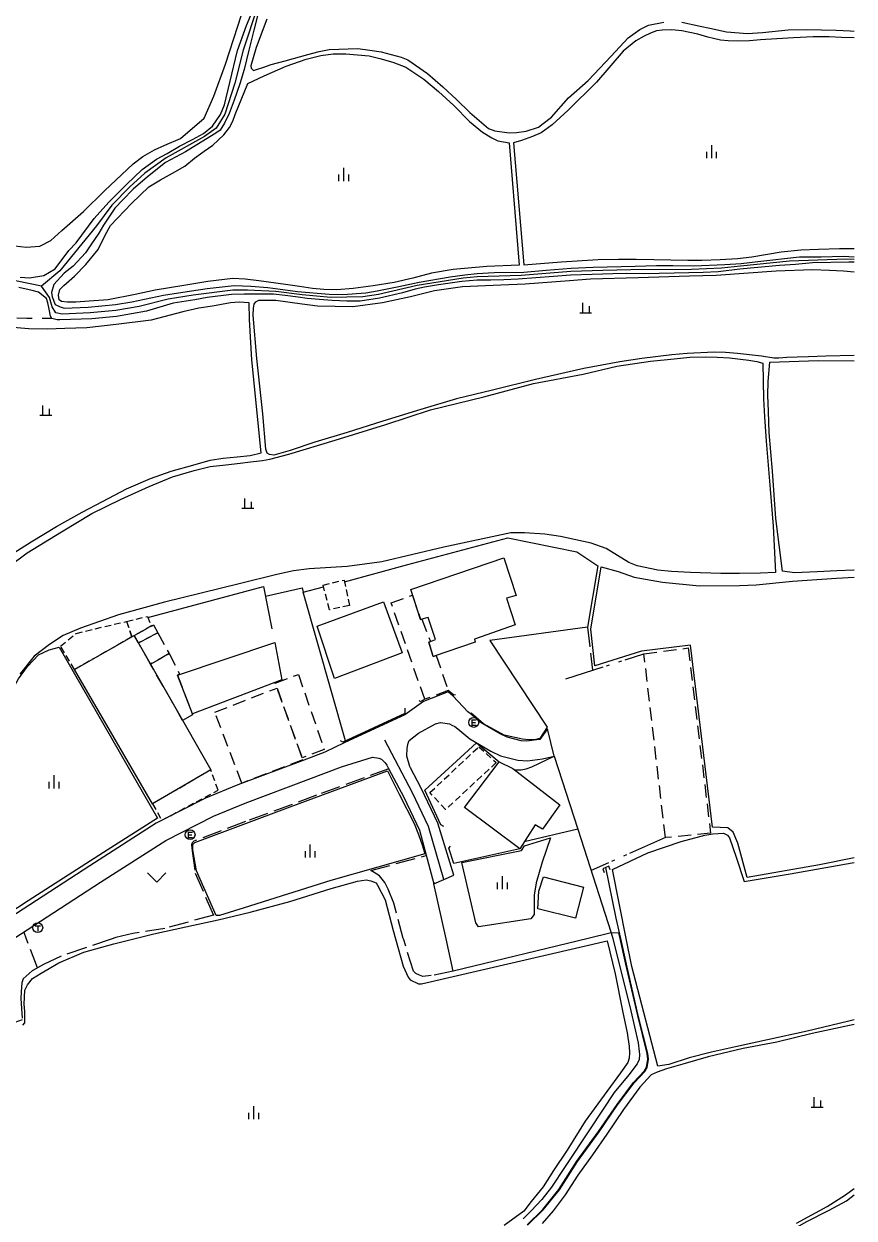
# Model space of a CAD drawing. Header units: millimetres. Extents: x 209513 to 211421, y 268482 to 269727.
# Drawn here: x 211293.2 to 211420, y 269380.7 to 269563.2 of the extents above; entities that cross this region are included whole.
import ezdxf

# ---------------------------------------------------------------- set-up
doc = ezdxf.new("R2010")
doc.units = ezdxf.units.MM
doc.header["$MEASUREMENT"] = 0
for name, pattern in [('AAA004', [3, 2, -1]), ('AAA005', [4, 3, -1]), ('AAA007', [1.5, 1, -0.5]), ('AAC006', [9.5, 6, -0.5, 0.5, -1.5, 0.5, -0.5]), ('BA004', [3, 1.5, -1.5])]:
    doc.linetypes.add(name, pattern=pattern)
for name, color, linetype in [('현황', 8, 'CONTINUOUS'), ('현황-height', 8, 'CONTINUOUS'), ('현황1', 8, 'CONTINUOUS')]:
    doc.layers.add(name, color=color, linetype=linetype)

# ---------------------------------------------------------------- blocks, each defined once
blk = doc.blocks.new('DAA001')
at = {"layer": '현황-height'}
for points in [[(-0.493063, 1.00641), (-0.493063, -0.49359)], [(0.506937, 0.50641), (0.506937, -0.49359)], [(-0.8930629999999999, -0.49359), (0.9069370000000001, -0.49359)]]:
    blk.add_lwpolyline(points, dxfattribs=at)
blk = doc.blocks.new('DAA002')
at = {"layer": '현황-height'}
for points in [[(-0.75, 0), (-0.75, -1)], [(0, 1), (0, -1)], [(0.75, 0), (0.75, -1)]]:
    blk.add_lwpolyline(points, dxfattribs=at)
blk = doc.blocks.new('AZ0202')
at = {"layer": '현황-height'}
for points in [[(-0.2950207600387502, 0.3782051360497327), (0.3696551049048793, 0.3782051360497327)], [(-0.2950207600387502, 0.3782051360497327), (-0.2950207600387502, -0.4423076852153125)], [(-0.2950207600387502, -0.03205127458278945), (0.2414015240673919, -0.03205127458278945)], [(-0.2950207600387502, -0.4423076852153125), (0.3696551049048793, -0.4423076852153125)]]:
    blk.add_lwpolyline(points, dxfattribs=at)
blk.add_circle((0, 0), 0.75, dxfattribs=at)
blk = doc.blocks.new('AZ0203')
at = {"layer": '현황-height'}
for points in [[(-0.4021091754559984, 0.2756410255335684), (0.3930630086258651, 0.2756410255335684)], [(-0.004523083415066687, 0.2756410255335684), (-0.004523083415066687, -0.5064102595266053)]]:
    blk.add_lwpolyline(points, dxfattribs=at)
blk.add_circle((0, 0), 0.75, dxfattribs=at)
blk = doc.blocks.new('DZ0011')
at = {"layer": '현황-height'}
blk.add_lwpolyline([(1.414214, 0.414214), (0, -1), (-1.414214, 0.414214)], dxfattribs=at)

msp = doc.modelspace()

# ---------------------------------------------------------------- linework, layer by layer
at = {"layer": '현황'}
for points in [[(211332.876805944, 269580.649075941), (211331.290021865, 269574.459427784), (211328.930428982, 269565.957918203), (211326.711853274, 269559.144413685), (211325.424798682, 269554.126906622), (211323.902246166, 269549.406903093), (211322.589219956, 269547.250907789), (211320.806200778, 269545.969420854), (211314.946646925, 269542.685967383), (211311.680611913, 269540.363491126), (211309.377582821, 269538.291005968), (211306.652544693, 269535.474021891), (211304.294004415, 269532.317032526), (211298.675914569, 269525.424060063), (211295.865655736, 269523.088163394)], [(211357.352796952, 269432.468114838), (211355.024783253, 269440.540165549), (211352.552324465, 269445.709708749), (211348.308432218, 269453.752094151)]]:
    msp.add_lwpolyline(points, dxfattribs=at)
at = {"layer": '현황', "linetype": 'Continuous'}
for points in [[(211292.642882736, 269524.455616818), (211294.060887125, 269524.376602162), (211296.258898968, 269524.753581596), (211297.977915529, 269525.772568609), (211300.075951042, 269528.537559223), (211301.201967194, 269529.734552924), (211303.931014397, 269533.44054098), (211306.192047795, 269535.948528585), (211308.861084556, 269538.649512746), (211311.272116013, 269540.919497627), (211313.448139497, 269542.481481878), (211315.064154365, 269543.386469087), (211316.974172203, 269544.484454058), (211318.945189536, 269545.511438076), (211320.658204966, 269546.441424312), (211322.006220762, 269547.540414967), (211323.252243296, 269549.351409557), (211323.836259842, 269550.80040946), (211324.670297045, 269554.231414845), (211325.85235007, 269559.127422534), (211327.211392627, 269562.915423794), (211328.761435724, 269566.694422943)], [(211291.817928345, 269529.269646038), (211293.562932448, 269529.04662739), (211295.657941883, 269529.225606933), (211297.306956445, 269530.074593872), (211299.013978152, 269531.612583147), (211302.287019453, 269534.535562355), (211305.518062513, 269537.655542672), (211309.890119926, 269541.804515473), (211311.371136592, 269542.935505046), (211313.168152973, 269543.926490768), (211314.72316599, 269544.669477913), (211317.113184664, 269545.679457574), (211320.730228666, 269548.787433207), (211322.204267335, 269552.132431735), (211323.997322595, 269557.030433222), (211325.896387001, 269562.814437066), (211326.842420484, 269565.839439498)], [(211329.099422236, 269565.221413466), (211328.343389711, 269562.223409217), (211327.571356478, 269559.16140484), (211326.852324597, 269556.218400357), (211326.179300317, 269554.022398401), (211325.330272243, 269551.510396951), (211324.552249042, 269549.462396627), (211323.821231742, 269547.990398145), (211323.17221915, 269546.961400614), (211322.510211921, 269546.474405423), (211320.954196593, 269545.497417396), (211317.876166816, 269543.622441246), (211314.829139488, 269541.985465675), (211312.089107807, 269539.807484625), (211309.894081089, 269537.932499191), (211308.31705871, 269536.270508291), (211307.113041591, 269534.9995152), (211305.34200953, 269532.447522433), (211304.656994439, 269531.193524079), (211303.440972285, 269529.430528935), (211302.615957058, 269528.21553213), (211300.704929389, 269526.159542702), (211299.373913609, 269525.07555152), (211297.780890306, 269523.341560166), (211297.423876932, 269522.144558627), (211297.512870635, 269521.487554909), (211297.978860554, 269520.317545196), (211298.718859516, 269519.944536152), (211299.361859722, 269519.730528769), (211303.000874714, 269519.890492852), (211307.165894014, 269520.287452631), (211309.676907314, 269520.69342907), (211314.531935336, 269521.710384434), (211318.800957793, 269522.389344232), (211321.192970275, 269522.760321647), (211325.292989543, 269523.185282043), (211327.85699816, 269523.107255871), (211330.442005544, 269522.897228956), (211331.98300914, 269522.691212593), (211334.983016272, 269522.302180798), (211339.833029742, 269521.867130202), (211341.909036915, 269521.822109113), (211345.407052294, 269522.079074879), (211347.186061729, 269522.3730581), (211350.49108075, 269523.071027493), (211353.592098507, 269523.718998712), (211358.301123773, 269524.532954303), (211360.532134897, 269524.833932921), (211362.431143703, 269525.022914458), (211365.056154905, 269525.18588856), (211369.572171942, 269525.238843145), (211372.961187485, 269525.5608101), (211376.813204346, 269525.844772221), (211380.173218012, 269525.986738783), (211386.589243219, 269526.167674586), (211389.821255747, 269526.24164218), (211392.338264952, 269526.242616741), (211395.540276261, 269526.202584233), (211400.257295439, 269526.403537251), (211402.741306285, 269526.58651277), (211405.308318282, 269526.857487743), (211411.672348579, 269527.589425854), (211414.969360711, 269527.600392526), (211418.405373923, 269527.67035799), (211420.0186143329, 269527.5777578802)], [(211330.303413353, 269563.905395614), (211328.701364359, 269559.552394696), (211327.872333918, 269556.79139212), (211327.921330422, 269556.423390122), (211328.284328253, 269556.076384961), (211328.725330948, 269556.190380857), (211329.714337726, 269556.519371949), (211330.960346716, 269556.9793608999), (211333.089359952, 269557.55334115), (211336.594381889, 269558.514308658), (211338.327392508, 269558.967292484), (211339.824400807, 269559.27127816), (211344.22041753, 269559.393233029), (211346.041421834, 269559.179213298), (211347.763425321, 269558.917194415), (211350.815427836, 269558.081159529), (211351.841427518, 269557.682147356), (211354.828417508, 269555.597108413), (211357.172405467, 269553.533076294), (211359.259394184, 269551.635047534), (211361.308381615, 269549.617018773), (211364.174367908, 269547.182980116), (211365.119368024, 269546.85096916), (211367.332372556, 269546.506945138), (211368.45537734, 269546.584933893), (211369.932384673, 269546.793919496), (211371.802397231, 269547.392902496), (211372.511405141, 269547.941897236), (211373.808419567, 269548.941887578), (211376.383457224, 269551.851871723), (211379.414494334, 269554.545850249), (211382.901542856, 269558.250827568), (211385.514579237, 269561.035810465), (211387.262597916, 269562.320796895), (211388.601609033, 269562.978785315), (211390.947621987, 269563.462762619)], [(211393.716631336, 269563.42373366), (211396.494635232, 269562.819702637), (211397.958637399, 269562.512686336), (211400.520640855, 269561.939657707), (211403.714650052, 269561.728623777), (211406.045659597, 269561.867600024), (211409.919676922, 269562.249561048), (211412.804687877, 269562.333531333), (211417.292702348, 269562.196484206), (211419.424708993, 269562.107461745), (211420.0186143329, 269562.070316633)], [(211420.0186143329, 269561.0393360694), (211418.089694747, 269561.115472328), (211416.209688717, 269561.177492066), (211413.743680332, 269561.20851779), (211410.751668436, 269561.0675484), (211408.194657545, 269560.8725743), (211405.741647571, 269560.734599308), (211404.060640405, 269560.606616325), (211402.276633377, 269560.529634587), (211400.762628343, 269560.560650416), (211399.593625384, 269560.680662973), (211398.552624036, 269560.919674615), (211397.660623038, 269561.140684653), (211396.129621947, 269561.583702109), (211393.686618518, 269562.11572937), (211392.181614534, 269562.250745496), (211390.722609053, 269562.214760538), (211389.827604687, 269562.089769403), (211388.89459796, 269561.735777844), (211387.950590351, 269561.295786085), (211386.700579023, 269560.584796532), (211384.746556649, 269558.996811122), (211380.671495938, 269554.253836198), (211376.324438925, 269550.002865565), (211373.887408038, 269547.735882327), (211372.190390257, 269546.539895359), (211370.904380276, 269545.990906535), (211369.228368095, 269545.360921403), (211367.973360294, 269545.023933027), (211369.581182981, 269526.36084722), (211375.247207971, 269526.799791549), (211380.903232294, 269527.175735713), (211384.048244129, 269527.21270403), (211386.728254261, 269527.248677046), (211389.444263422, 269527.171649296), (211394.631281604, 269527.094596555), (211396.77228947, 269527.099574916), (211399.537300315, 269527.177547216), (211402.19431161, 269527.342520909), (211404.383321902, 269527.58049958), (211408.877345687, 269528.345456704), (211411.855359387, 269528.640427546), (211414.589370317, 269528.740400194), (211417.764382907, 269528.846368387), (211418.627386303, 269528.872359733), (211420.0186143329, 269528.8688353946)], [(211420.0186143329, 269527.1589339878), (211418.796371036, 269527.222352547), (211410.144336611, 269526.927439073), (211402.645801696, 269526.148512224), (211399.764288371, 269525.860040348), (211395.165769656, 269525.663586128), (211385.923735208, 269525.595179262), (211381.656218476, 269525.479221958), (211376.762199055, 269525.322770827), (211369.138165156, 269524.708845557), (211362.434138658, 269524.50891249), (211360.313629129, 269524.328933213), (211353.287092095, 269523.182499728), (211347.357056892, 269521.820554227), (211344.997044597, 269521.453576566), (211340.063525819, 269521.38612598), (211335.716513667, 269521.769671282), (211331.659503836, 269522.277714191), (211327.34849017, 269522.492758508), (211325.099481959, 269522.496281189), (211319.044451907, 269521.711338984), (211315.255932063, 269521.117874681), (211310.79240427, 269519.981414862), (211307.246385275, 269519.38794803), (211303.297866908, 269519.005986106), (211299.021349434, 269518.833528354), (211298.097348191, 269519.047538555), (211297.519355159, 269519.950048242), (211297.087867707, 269521.351558605), (211295.865655736, 269523.088163394), (211288.147868541, 269524.678663171)], [(211420.0186143329, 269526.7842100022), (211419.187368152, 269526.774347108), (211413.67834691, 269526.657402424), (211411.087335315, 269526.436427877), (211408.616324638, 269526.265452276), (211402.550297103, 269525.710511679), (211399.271281297, 269525.316543441), (211396.972271787, 269525.202566264), (211394.791263052, 269525.124588019), (211387.981236872, 269524.993656329), (211385.258227193, 269525.022683932), (211383.139218946, 269524.971705146), (211380.018206914, 269524.908736436), (211376.711193762, 269524.800769435), (211374.122181968, 269524.563794703), (211368.704158363, 269524.178847967), (211366.500149237, 269524.070869806), (211364.501141535, 269524.031889833), (211362.437133615, 269523.994910522), (211360.095123358, 269523.823933504), (211356.539105062, 269523.288967341), (211354.372093716, 269522.943987871), (211352.982085678, 269522.646000739), (211351.038072813, 269522.065018089), (211347.52805205, 269521.268050354), (211344.587036896, 269520.828078243), (211342.532029297, 269520.823098909), (211340.294021893, 269520.905121761), (211338.314016019, 269521.046142249), (211336.450011072, 269521.237161775), (211335.086008014, 269521.43317629), (211333.124003168, 269521.670196999), (211331.335998537, 269521.864215788), (211326.839982181, 269521.878261138), (211324.905974374, 269521.807280332), (211321.175956131, 269521.351316036), (211319.287946021, 269521.033333739), (211315.979928786, 269520.525364935), (211311.907901233, 269519.269400665), (211307.326876536, 269518.488443428), (211303.594859107, 269518.121479367), (211298.680839142, 269517.936527932), (211298.279837797, 269517.949532015), (211297.475836859, 269518.150540952), (211297.274839911, 269518.526544586), (211297.059849765, 269519.582551285), (211296.858858797, 269520.551557472), (211296.662864772, 269521.2155622999), (211295.441870097, 269522.187578785), (211294.462869039, 269522.438589734), (211292.432866473, 269522.921612288)], [(211420.0186143329, 269512.4866186866), (211415.679216889, 269512.406334551), (211413.04320608, 269512.29836054), (211411.305199061, 269512.23837771), (211409.73819286, 269512.197393233), (211408.517187464, 269512.10740513), (211407.740184655, 269512.114412923), (211405.854180548, 269512.412432791), (211402.224171235, 269512.839470554), (211400.353165372, 269512.949489646), (211398.644159527, 269512.999506912), (211394.507142548, 269512.828547689), (211392.188131828, 269512.609570105), (211387.615109308, 269512.036613785), (211384.207091985, 269511.555646117), (211378.724061663, 269510.533697173), (211371.374017806, 269508.842764286), (211364.767977281, 269507.218824044), (211359.278943561, 269505.870873572), (211353.850907413, 269504.258921363), (211348.003868034, 269502.485972541), (211342.599830535, 269500.743019286), (211337.633797144, 269499.255062559), (211333.852770362, 269497.989094892), (211331.389754334, 269497.309116497), (211330.706752633, 269497.396123594), (211330.345753135, 269497.583127911), (211330.131758314, 269498.184132449), (211329.673810655, 269503.61215888), (211328.778891259, 269512.038201827), (211328.204955048, 269518.653234336), (211328.282966231, 269519.746237975), (211328.379972626, 269520.352239451), (211328.631977158, 269520.714238378), (211329.092981272, 269520.957234721), (211331.676991078, 269520.989208836), (211335.71900008, 269520.401165801), (211338.048005402, 269520.075141075), (211343.467024421, 269519.984086204), (211347.995047031, 269520.587043003), (211352.267071988, 269521.525003627), (211355.916094466, 269522.445970399), (211360.196116343, 269523.073929645), (211366.060140141, 269523.308871395), (211369.754155206, 269523.464834721), (211376.544185165, 269523.984768137), (211379.77119917, 269524.208736388), (211387.007227697, 269524.417664106), (211394.861258886, 269524.669585714), (211398.9352751, 269524.804545054), (211408.110314942, 269525.453454626), (211413.684336998, 269525.627398902), (211416.238345553, 269525.546372828), (211418.422352681, 269525.457350469), (211420.0186143329, 269525.3036344485)], [(211290.692444095, 269481.758450807), (211294.314481012, 269484.045425367), (211298.162519077, 269486.367397731), (211302.106556224, 269488.568368497), (211305.189584216, 269490.189345125), (211308.861617639, 269492.133317238), (211312.548647618, 269493.733287654), (211315.675670245, 269494.814261345), (211318.997692262, 269495.763232514), (211321.642709582, 269496.499209442), (211323.614720067, 269496.806191232), (211325.761730401, 269497.032170954), (211327.77973982, 269497.215151771), (211329.45175033, 269497.639136969), (211328.021886777, 269511.870208712), (211327.672946506, 269517.992237004), (211327.596971843, 269520.56224818), (211326.090967501, 269520.682263822), (211324.742961495, 269520.57627696), (211322.006946006, 269520.032302264), (211319.905935455, 269519.749322234), (211317.45192075, 269519.181344567), (211312.631890276, 269517.910387718), (211307.292863777, 269517.230438468), (211302.818842191, 269516.724481223), (211299.436828692, 269516.622514716), (211296.811818242, 269516.546540723), (211293.934808194, 269516.602569828), (211290.935799396, 269516.826600888)], [(211288.248400324, 269478.354459767), (211293.693461615, 269482.358424136), (211298.95251416, 269485.581386632), (211303.580559634, 269488.351353119), (211308.058598968, 269490.576318582), (211312.310634349, 269492.499284845), (211315.88366253, 269493.965255774), (211319.192684568, 269494.920227117), (211321.65669998, 269495.533205342), (211324.051711712, 269495.80418283), (211326.219722439, 269496.061162488), (211327.81673052, 269496.268147569), (211329.671739634, 269496.482130128), (211330.780745939, 269496.696120044), (211333.664764175, 269497.438094544), (211340.73681173, 269499.551033032), (211348.471864503, 269501.951965827), (211355.314912229, 269504.192906568), (211363.439962275, 269506.195833415), (211371.066010758, 269508.240765128), (211378.616052621, 269509.649695031), (211383.791083886, 269510.883647853), (211388.900110117, 269511.630599499), (211392.526127403, 269512.025564665), (211394.932138331, 269512.232541347), (211397.244147811, 269512.326518564), (211399.114153944, 269512.244499587), (211400.965159893, 269512.150480759), (211403.945167625, 269511.808449799), (211405.149170185, 269511.611437094), (211406.082170984, 269511.336426833), (211406.193118827, 269505.901407139), (211406.325092589, 269503.137396378), (211406.559057346, 269499.402381297), (211407.173988901, 269492.084350247), (211407.67393634, 269486.451326135), (211408.004868832, 269479.336298669), (211405.703859373, 269479.26932083), (211402.504846707, 269479.22635181), (211399.641835653, 269479.217379633), (211395.043819339, 269479.350424838), (211392.145809571, 269479.487453521), (211390.01280343, 269479.695475017), (211386.853797846, 269480.363508157), (211385.622798119, 269480.874521976), (211382.135805532, 269482.99956363), (211379.849805115, 269483.849589029), (211375.16279694, 269484.83963844), (211372.764791508, 269485.217663278), (211369.669781784, 269485.427694322), (211367.584773889, 269485.431714728), (211357.367713455, 269483.245806319), (211347.855654768, 269480.980890374), (211342.560627429, 269480.264939156), (211336.763601885, 269479.925994266), (211334.368589546, 269479.607016308), (211331.828574467, 269479.069038868), (211326.083537912, 269477.610088834), (211314.656466179, 269474.8241883), (211307.633419636, 269472.879248196), (211301.834377154, 269470.878295806), (211299.195355229, 269469.713316322), (211297.126333427, 269468.344330414), (211294.749306195, 269466.557345623), (211292.56627002, 269463.813354748)], [(211420.0186143329, 269479.6943929368), (211419.954918031, 269479.69318357), (211417.361907113, 269479.590208466), (211414.37089459, 269479.479237202), (211410.913879884, 269479.327270331), (211409.092875058, 269479.549288805), (211408.084949163, 269487.616326078), (211407.531016961, 269494.847356155), (211407.050072232, 269500.751381042), (211406.926102572, 269503.937393145), (211406.859126671, 269506.455402408), (211406.89714709, 269508.552409187), (211407.119176376, 269511.496417019), (211414.552206334, 269511.744343598), (211420.0186143329, 269511.6924710409)], [(211420.0186143329, 269435.7631805719), (211414.742464434, 269434.709083554), (211403.687401465, 269432.76918048), (211402.276446427, 269437.994211716), (211401.547459849, 269439.679224393), (211400.734463186, 269440.357234393), (211399.556459016, 269440.410245671), (211398.377454542, 269440.43225685), (211395.040711354, 269468.235385858), (211387.564673879, 269467.359454811), (211380.396623866, 269465.082515612), (211379.780676601, 269470.724542028), (211381.377775501, 269480.220560969), (211383.952778671, 269479.53553343), (211386.443779749, 269478.667506079), (211390.771788586, 269477.871461166), (211396.424804837, 269477.312404268), (211402.517828925, 269477.385345331), (211405.035839261, 269477.455321109), (211410.613866445, 269478.054268942), (211417.316896588, 269478.515205323), (211420.0186143329, 269478.630047106)], [(211291.662175589, 269423.436077108), (211304.889833504, 269432.038913772), (211314.892738615, 269438.432214798), (211322.184082753, 269442.14666146), (211326.979946342, 269444.107858182), (211336.743148447, 269447.775191534), (211341.702474606, 269449.649303915), (211346.437354008, 269451.13878778), (211347.433356631, 269451.007777805), (211347.848356634, 269450.842773219), (211348.409353373, 269450.28976574), (211348.63224484, 269449.945038284), (211348.890048824, 269449.435821859), (211351.211888508, 269445.035820828), (211353.62335529, 269439.993802649), (211355.843200312, 269431.799624401), (211358.862393584, 269433.136604259), (211356.42621121, 269441.086528436), (211353.892760419, 269446.383596659), (211352.246847714, 269449.502682259), (211352.211251487, 269449.595173954), (211352.17136239, 269449.702727748), (211351.715376507, 269451.313738292), (211351.746388591, 269452.524742671), (211351.904396728, 269453.285744101), (211352.070401139, 269453.66674399), (211353.495418086, 269454.816734839), (211356.093442442, 269456.253715564), (211356.85744707, 269456.419708903), (211358.18945071, 269456.25969558), (211358.582450026, 269456.033690969), (211359.008479688, 269455.83042013), (211359.486500039, 269455.472591211), (211361.309869042, 269453.933784998), (211364.545251337, 269452.061514146), (211366.004721047, 269451.345833585), (211368.675045008, 269450.678785719), (211370.146584879, 269450.584909388), (211372.398856593, 269450.875380066), (211374.201464608, 269451.275524409), (211373.190501913, 269455.489549551), (211372.028340388, 269453.860421616), (211371.914077718, 269453.837715621), (211370.049328041, 269453.597223491), (211369.137860033, 269453.655370387), (211367.040176942, 269454.179372326), (211365.95864891, 269454.709720616), (211363.042042069, 269456.397521778), (211361.354426477, 269457.821760273), (211360.997177712, 269458.0891837), (211358.776494273, 269460.4487059), (211358.010498161, 269461.146715897), (211354.254468829, 269459.657746181), (211351.385437233, 269457.592765672), (211342.114358539, 269453.31183742), (211339.169105951, 269451.899027871), (211335.685440169, 269450.582562753), (211325.884491861, 269446.901051893), (211320.933277066, 269444.876324467), (211313.400486793, 269441.038879693), (211303.264182351, 269434.560315686), (211290.042068569, 269425.961085144)], [(211420.0186143329, 269411.0004552212), (211419.03225119, 269410.768963943), (211412.843211719, 269409.300015801), (211406.793174039, 269407.964066697), (211401.884143587, 269406.897107958), (211398.235120567, 269406.067138444), (211394.835098069, 269405.188166437), (211391.710075689, 269404.207191511), (211390.043066229, 269403.939205772), (211386.084198309, 269419.159296417), (211385.224008547, 269423.438541731), (211383.101331023, 269433.998377512), (211388.502377393, 269436.541335988), (211393.605414305, 269438.244294086), (211397.192969172, 269439.230473808), (211398.449511257, 269439.445330736), (211400.086452855, 269439.55723772), (211400.678105852, 269439.210847951), (211400.98744951, 269438.842226766), (211402.00642463, 269435.855206866), (211403.248393491, 269432.127182377), (211410.231432827, 269433.303121065), (211419.70048699, 269434.993038032), (211420.0186143329, 269435.0607194792)], [(211370.144746121, 269379.645297168), (211372.537779082, 269381.982284428), (211375.011819446, 269385.045273541), (211377.746873342, 269389.386264846), (211381.078931105, 269393.879251114), (211383.88898323, 269398.026240633), (211386.416026456, 269401.389229737), (211388.067050375, 269403.146220975), (211388.399057277, 269403.714219971), (211388.602070889, 269405.026222793), (211388.511078928, 269405.890226701), (211387.053129536, 269411.698260788), (211385.232198605, 269419.544305677), (211384.365063065, 269423.437426699), (211383.671260653, 269426.552345357), (211382.080773622, 269434.272972063)], [(211382.775905928, 269433.916888267), (211382.540787373, 269434.468904461), (211381.620759871, 269434.077039665), (211381.855879417, 269433.525023465)], [(211293.041730408, 269410.19011793), (211293.356735574, 269410.574116701), (211293.321752553, 269412.270124364), (211293.256763953, 269413.425129964), (211293.363785952, 269415.561138225), (211293.737795533, 269416.35913823), (211294.516808314, 269417.312135159), (211295.820821994, 269418.143126701), (211298.533849069, 269419.737108468), (211302.362880912, 269421.359079945), (211306.932912132, 269422.62604295), (211309.773148783, 269423.340589604), (211313.065952389, 269424.168992498), (211317.921982422, 269425.211951705), (211322.853013294, 269426.311910367), (211327.761044307, 269427.439869269), (211333.815084909, 269429.072819419), (211340.123129989, 269431.061768446), (211344.134157169, 269432.181735364), (211345.502164619, 269432.380723348), (211346.185166307, 269432.274716546), (211347.00316611, 269431.923707528), (211347.235163865, 269431.602704107), (211348.369146286, 269429.365684816), (211349.61110459, 269424.642654923), (211349.963224657, 269423.392764812), (211351.147056926, 269419.190619589), (211351.91404386, 269417.552606178), (211352.225040777, 269417.112601611), (211353.490040253, 269416.538587727), (211353.955041994, 269416.523583379), (211382.27122116, 269423.084345856), (211383.504177142, 269418.062316321), (211384.616126381, 269412.39528568), (211385.346096727, 269409.048266961), (211385.665077324, 269406.92425642), (211385.702068321, 269405.985252714), (211385.643060052, 269405.162250304), (211385.471052796, 269404.490249463), (211384.355032661, 269402.896253919), (211382.251996494, 269400.078262906), (211378.951938212, 269395.509276282), (211376.165883542, 269391.102285371), (211374.119844505, 269387.985292359), (211372.4978132, 269385.481297708), (211370.70678413, 269383.280305623), (211369.558764652, 269381.785310353), (211366.542730279, 269379.574329062)], [(211382.931235519, 269424.282344054), (211383.141768109, 269423.435838045), (211385.889131519, 269412.389273958), (211387.044088526, 269407.493245839), (211387.204076583, 269406.200239754), (211387.224071823, 269405.703237796), (211387.172064424, 269404.966235636), (211386.903056755, 269404.292235683), (211385.598034952, 269402.606241546), (211383.350999382, 269399.909252303), (211379.719930363, 269394.380265224), (211375.895858138, 269388.621278715), (211373.772818298, 269385.457286175), (211372.294793636, 269383.571292473), (211370.693769718, 269381.816300313), (211369.468752816, 269380.617306814)], [(211370.077569567, 269379.719469043), (211372.463691434, 269382.049707341), (211374.930339676, 269385.103544486), (211377.664289548, 269389.442783797), (211380.997340336, 269393.937109061), (211383.807569461, 269398.08435958), (211386.339385769, 269401.453700666), (211387.986426632, 269403.206453924), (211388.303137215, 269403.748283967), (211388.501259494, 269405.02867272), (211388.412368351, 269405.872729541), (211386.955920909, 269411.674781595), (211385.134686995, 269419.522131499), (211384.262641648, 269423.437293649), (211384.078648957, 269424.262695327), (211382.931235519, 269424.282344054)], [(211420.0186143329, 269410.2810601877), (211413.606211478, 269408.951007634), (211408.23617665, 269407.622052321), (211403.046145902, 269406.644096456), (211397.730111642, 269405.361140599), (211393.859084789, 269404.234171993), (211391.376067556, 269403.5121921), (211389.925056981, 269403.039203651), (211388.99404876, 269402.588210535), (211387.300023815, 269400.744219384), (211384.779980167, 269397.33423006), (211382.242932708, 269393.548239391), (211380.038892848, 269390.405247904), (211377.791852914, 269387.278256747), (211375.867815659, 269384.292263103), (211374.027783783, 269381.824270515), (211372.349757765, 269379.887278373)], [(211420.0186143329, 269365.1159891083), (211418.857803309, 269364.307811343), (211417.414785005, 269363.045819845), (211416.398773183, 269362.268826183), (211413.459798983, 269366.244865382), (211410.109835279, 269371.478912669), (211407.856859491, 269374.970944536), (211407.159870974, 269376.462955825), (211407.165874119, 269376.785956874), (211407.309877261, 269377.047956486), (211412.678929649, 269380.132919056), (211416.214961661, 269381.912893418), (211418.84598662, 269383.35887468), (211420.0186143329, 269384.2960953772)], [(211411.224921978, 269379.970931496), (211415.898965892, 269382.489898175), (211418.697994632, 269384.255878984), (211420.0186143329, 269385.24357265)]]:
    msp.add_lwpolyline(points, dxfattribs=at)
for points in [[(211368.855179737, 269526.300854337), (211363.919159636, 269526.089903442), (211358.771136503, 269525.650953809), (211355.454118707, 269525.075985124), (211352.635101243, 269524.351010803), (211349.750083843, 269523.659037243), (211346.539066996, 269523.14506763), (211343.519051946, 269522.743096507), (211341.005040966, 269522.565121149), (211339.00503395, 269522.597141434), (211337.29302939, 269522.770159378), (211335.279024771, 269523.048180791), (211333.155020092, 269523.360203458), (211329.090010869, 269523.929246757), (211327.000005767, 269524.185268886), (211325.137999627, 269524.253287955), (211321.277980925, 269523.795325037), (211319.464971645, 269523.531342241), (211317.624961688, 269523.209359472), (211313.248938535, 269522.499400645), (211310.201920831, 269521.848428628), (211306.087897597, 269521.038466651), (211303.173884645, 269520.814495037), (211301.154875922, 269520.684514803), (211299.802870822, 269520.671528357), (211298.948868513, 269520.753537303), (211298.598869766, 269521.005541905), (211298.465876543, 269521.726546335), (211298.67688587, 269522.575547849), (211299.290894397, 269523.198544325), (211300.934914888, 269524.635533876), (211302.660938923, 269526.396523938), (211304.557969287, 269528.727514636), (211305.633994811, 269530.877512829), (211306.416012685, 269532.373511209), (211309.657058147, 269535.731492375), (211312.260092961, 269538.265476441), (211314.076110466, 269539.358462453), (211315.895126952, 269540.350447984), (211317.799144707, 269541.440433023), (211319.274162292, 269542.668422987), (211320.736178115, 269543.72641236), (211322.058192213, 269544.663402647), (211323.762214069, 269546.241391611), (211324.621228182, 269547.347387296), (211325.138239505, 269548.29738585), (211325.47125089, 269549.319386582), (211327.408305364, 269554.09138598), (211329.892325656, 269555.244364964), (211333.260351996, 269556.69233593), (211336.329373753, 269557.78930852), (211338.578387022, 269558.325287337), (211340.422396282, 269558.602269314), (211342.368403332, 269558.620249205), (211345.963412667, 269558.281210602), (211347.559414428, 269557.889192532), (211349.536416039, 269557.345169935), (211351.540415351, 269556.558146138), (211354.287407105, 269554.737110711), (211356.542396233, 269552.823080092), (211358.862383564, 269550.700048072), (211361.280368074, 269548.251013897), (211363.244359184, 269546.633987607), (211364.655355544, 269545.749969794), (211365.601354833, 269545.332958521), (211367.318357635, 269544.991939627)], [(211286.527847577, 269424.397239979), (211286.090884266, 269428.195260701), (211285.773915099, 269431.366277574), (211285.691951634, 269435.007294327), (211285.858991502, 269438.879309755), (211286.209049203, 269444.441330859), (211286.458069398, 269446.339336824), (211286.641091156, 269448.417344201), (211287.11511466, 269450.555349065), (211288.040147349, 269453.426352829), (211289.192177545, 269455.965352932), (211290.042207156, 269458.565356142), (211290.947231408, 269460.6153564), (211291.85425115, 269462.219354671), (211292.39126209, 269463.095353316), (211293.770286804, 269465.012348367), (211295.416310897, 269466.767340105), (211297.068324897, 269467.52032743), (211298.584334981, 269467.938314614), (211313.629131658, 269441.833060847), (211305.372045867, 269436.559116392), (211293.855925465, 269429.183192601), (211288.743871446, 269425.873225836)], [(211354.440239928, 269436.38465511), (211340.075141936, 269432.285773733), (211326.82304756, 269428.144880867), (211323.095020509, 269426.936910672), (211322.566018806, 269426.979915772), (211319.553074631, 269433.776971812), (211319.01810461, 269436.988990062), (211319.011112587, 269437.788993426), (211319.287116872, 269438.107992145), (211333.852228929, 269443.540876983), (211348.731342241, 269449.035757812), (211350.535314237, 269445.48172695), (211352.829279112, 269441.004688016), (211353.491265338, 269439.342675388), (211354.06525054, 269437.611663342)], [(211370.628206923, 269426.430466285), (211362.652162884, 269425.219535936), (211362.228167463, 269425.858542289), (211360.076249168, 269435.038597111), (211369.185303553, 269436.871518533), (211369.679312485, 269437.581516532), (211373.623340557, 269438.842484122), (211372.370298784, 269435.088482045), (211371.438264075, 269431.927479085), (211371.136244793, 269430.084475085), (211371.155234897, 269429.067471144), (211371.170215587, 269427.091463689)]]:
    msp.add_lwpolyline(points, close=True, dxfattribs=at)
at = {"layer": '현황', "linetype": 'BA004'}
msp.add_lwpolyline([(211297.475836859, 269518.150540952), (211293.631822956, 269518.17557967), (211290.019811119, 269518.320616584), (211287.648803451, 269518.425640863), (211284.003792095, 269518.629678381), (211282.293786175, 269518.666695728), (211279.072774107, 269518.645728002), (211276.937763842, 269518.4087484), (211275.376754605, 269518.065762548), (211274.907750269, 269517.808766109), (211274.21674106, 269517.153770112), (211273.881735125, 269516.691771401), (211273.397714028, 269514.792767736), (211272.804699605, 269513.590768275), (211271.791681623, 269512.191772114), (211269.91865917, 269510.668783962), (211267.665635429, 269509.159799615), (211265.923617897, 269508.075812056), (211264.88060405, 269507.098817996), (211264.293592076, 269506.139819465), (211264.087584304, 269505.453818385), (211263.79662111, 269504.659523651)], dxfattribs=at)
at = {"layer": '현황', "color": 8, "linetype": 'Continuous'}
for points in [[(211355.078561359, 269468.711772983), (211356.057569109, 269469.113765077), (211354.947598149, 269472.492788737), (211353.806590422, 269472.155798482), (211352.285629921, 269476.7498309), (211366.502731899, 269481.575710893), (211368.385682985, 269475.858671245), (211366.933673055, 269475.415683678), (211368.232638389, 269471.374656025), (211362.026592893, 269469.184707749), (211362.132588628, 269468.709704935), (211355.714542191, 269466.518758458)], [(211350.977529605, 269467.103806326), (211340.623450451, 269463.168890532), (211337.999519333, 269471.134947342), (211348.108595146, 269474.854864095)], [(211316.638362408, 269463.694122997), (211331.527469747, 269468.662999956), (211332.582416935, 269462.943966833), (211318.939312209, 269457.780076515)], [(211372.414348738, 269440.168500388), (211371.322350807, 269440.82251309), (211368.946305197, 269437.136521763), (211360.500333531, 269443.436624947), (211365.78942302, 269450.411601131), (211367.896421533, 269449.4145774), (211375.048395492, 269443.874489191)], [(211378.67528675, 269431.280409066), (211377.479235634, 269426.54440295), (211371.693226231, 269427.962462039), (211371.859253301, 269430.656470451), (211372.576277667, 269432.849471848)]]:
    msp.add_lwpolyline(points, close=True, dxfattribs=at)
at = {"layer": '현황', "color": 8, "linetype": 'AAA005'}
for points in [[(211379.29667747, 269471.004547723), (211380.073080171, 269464.423699331)], [(211348.930952215, 269449.35830817), (211337.918262711, 269445.31984565), (211327.067179664, 269441.296931954), (211319.165118249, 269438.293994059), (211318.890114622, 269438.040995601), (211318.80911137, 269437.747995154), (211318.904102678, 269436.840990523), (211319.373070272, 269433.412972), (211322.144017428, 269427.011919832), (211314.734967238, 269424.978980363), (211309.863939595, 269424.182022291), (211307.259923028, 269423.579043935), (211306.544062697, 269423.336397555), (211302.586888215, 269421.995080576), (211298.871860354, 269420.721109555), (211296.192836866, 269419.468128969), (211294.471819941, 269418.48214063), (211293.074802275, 269417.294148394), (211292.881795363, 269416.687147548), (211292.756780637, 269415.279142598), (211292.750770563, 269414.284138342), (211292.943738308, 269411.01212239), (211270.852515578, 269403.206696031)], [(211358.794080874, 269418.473546151), (211355.421060244, 269417.769574624), (211354.114053802, 269417.654586256), (211353.625053445, 269417.819591405), (211353.079054168, 269418.117597594), (211352.727056176, 269418.465602187), (211351.16624753, 269423.394326653), (211351.148099025, 269423.451636042), (211349.706146685, 269428.862670395), (211348.855164377, 269430.997686616), (211348.313172043, 269431.992695549), (211347.500178807, 269433.005707092), (211346.712180986, 269433.544716569), (211346.21018164, 269433.813722318), (211354.665548482, 269436.146723083)], [(211295.266733761, 269418.937555246), (211293.620845325, 269423.319620425), (211293.222897414, 269424.379130705)]]:
    msp.add_lwpolyline(points, dxfattribs=at)
at = {"layer": '현황', "linetype": 'AAC006'}
for points in [[(211375.984587546, 269463.121550855), (211387.918670995, 269466.922449842)], [(211391.196410583, 269438.84831887), (211379.835378318, 269433.830627491)]]:
    msp.add_lwpolyline(points, dxfattribs=at)
at = {"layer": '현황1', "linetype": 'Continuous'}
for points in [[(211342.181722899, 269477.936505683), (211351.84066618, 269480.593850048), (211367.134764349, 269484.634716153), (211377.661783718, 269482.514605529), (211380.878775302, 269480.395566465), (211379.29667747, 269471.004547723), (211364.372599833, 269468.967684297), (211373.142503839, 269455.705550804), (211371.998482783, 269454.01455547), (211371.192477691, 269453.81756242), (211370.338473984, 269453.781570422), (211369.352471293, 269453.901580259), (211366.541466072, 269454.493609253), (211363.418770177, 269456.258630657), (211361.508479295, 269457.843669884)], [(211312.120991192, 269472.506369201), (211329.791548482, 269477.24305132), (211331.069488749, 269470.750012774)], [(211330.085733726, 269475.748335434), (211335.730569186, 269477.032992787), (211335.842562775, 269476.344988956), (211338.96354401, 269477.176019953)], [(211342.330262565, 269453.632696628), (211335.842562775, 269476.344988956)], [(211359.1094975, 269460.644703455), (211358.892496291, 269460.607705393), (211358.021500115, 269461.340716528)], [(211351.370447407, 269458.628769818), (211351.385439449, 269457.816766537), (211341.932359184, 269453.448839694), (211341.540359565, 269453.642844191)], [(211354.436472757, 269459.98374569), (211353.750466516, 269459.622750872), (211353.618467797, 269459.804752835)], [(211357.35029285, 269440.575643781), (211356.872293443, 269440.828649248), (211354.429335758, 269446.101692496), (211362.313550063, 269453.332301167), (211365.78942302, 269450.411601131)], [(211368.191481454, 269449.186016751), (211369.157424658, 269449.226564735), (211369.934429251, 269449.382557941), (211370.793435657, 269449.690550931), (211374.201464608, 269451.275524409), (211377.795369686, 269440.122449553), (211369.622050176, 269438.18481431)], [(211377.795369686, 269440.122449553), (211382.931235519, 269424.282344054), (211379.393551918, 269423.430972815), (211358.794080874, 269418.473546151), (211357.702561021, 269423.402813021), (211355.843200312, 269431.799624401), (211355.949202453, 269431.973624076)], [(211368.946305197, 269437.136521763), (211358.874243154, 269434.915607912), (211358.089263102, 269437.25862419), (211358.365266812, 269437.523622606)]]:
    msp.add_lwpolyline(points, dxfattribs=at)
at = {"layer": '현황1', "linetype": 'AAA007'}
for points in [[(211342.126605369, 269478.206935283), (211342.915570028, 269474.335912402), (211339.88155151, 269473.645939078), (211338.899585205, 269477.421963547)], [(211298.774337408, 269468.106313502), (211301.170366324, 269470.057298722), (211308.896414628, 269471.895231835), (211309.681595681, 269469.505868214), (211300.93230971, 269464.525277413)], [(211308.896414628, 269471.895231835), (211312.058434402, 269472.651204412), (211312.682257329, 269471.206878347), (211309.681595681, 269469.505868214)], [(211365.34742024, 269450.305604933), (211357.606319153, 269443.141651148), (211355.219335303, 269445.738683629), (211362.698433646, 269452.72963923)], [(211312.8441503, 269444.004077306), (211314.274919846, 269441.495817353), (211322.87221099, 269446.102991154), (211321.745237482, 269449.201014522)]]:
    msp.add_lwpolyline(points, close=True, dxfattribs=at)
at = {"layer": '현황1', "linetype": 'AAA004'}
for points in [[(211356.154898383, 269466.669083793), (211358.021500115, 269461.340716528), (211354.436472757, 269459.98374569), (211349.285598327, 269474.718852156), (211352.537190427, 269475.892815157), (211353.806590422, 269472.155798482), (211353.990854672, 269472.210219909), (211355.297151087, 269468.801528219), (211355.078561359, 269468.711772983), (211355.714542191, 269466.518758458)], [(211310.065569305, 269469.719395404), (211312.99142499, 269471.353189969), (211313.668415448, 269470.140178372), (211310.709873441, 269468.587507442)], [(211313.668415448, 269470.140178372), (211315.390390347, 269466.969148579), (211312.546629205, 269465.360767257), (211310.709873441, 269468.587507442)], [(211394.677705947, 269467.82338791), (211398.093444555, 269439.519256342), (211391.196410583, 269438.84831887), (211387.918670995, 269466.922449842)], [(211316.638362408, 269463.694122997), (211318.959310709, 269457.622075673), (211317.436083236, 269456.771165711), (211312.546629205, 269465.360767257), (211315.390390347, 269466.969148579), (211316.986043918, 269463.810153137)], [(211335.120435256, 269463.793945863), (211339.059336836, 269452.333862637), (211335.698990818, 269451.044986468), (211331.587408353, 269462.470974483)], [(211331.8630171339, 269461.6973587797), (211335.799839304, 269450.751943341), (211326.48782814, 269447.191526356), (211322.361328079, 269458.029044825)]]:
    msp.add_lwpolyline(points, close=True, dxfattribs=at)
at = {"layer": '현황1', "linetype": 'Continuous'}
msp.add_lwpolyline([(211310.066967287, 269469.716940379), (211321.745237482, 269449.201014522), (211312.8441503, 269444.004077306), (211300.93230971, 269464.525277413)], close=True, dxfattribs=at)

# ---------------------------------------------------------------- block references
at = {"layer": '현황-height'}
for name, p in [('DAA002', (211398.208654262, 269543.648069029)), ('DAA002', (211342.016744128, 269540.163567213)), ('DAA001', (211379.017395858, 269519.548072038)), ('DAA001', (211296.545573483, 269503.875483882)), ('DAA001', (211327.395082174, 269489.671523987)), ('DAA002', (211297.782473666, 269447.381049097)), ('DAA002', (211336.89984802, 269436.796637375)), ('DZ0011', (211313.487856149, 269433.056664612)), ('DAA002', (211366.245497774, 269431.979702831)), ('AZ0203', (211295.317890011, 269425.087161298)), ('DAA001', (211414.367873754, 269398.180690522)), ('DAA002', (211328.265741222, 269396.821740628))]:
    msp.add_blockref(name, p, dxfattribs=at)
at = {"layer": '현황-height', "color": 8}
for p in [(211361.918467201, 269456.451660708), (211318.593125983, 269439.295003566)]:
    msp.add_blockref('AZ0202', p, dxfattribs=at)

doc.saveas('drawing.dxf')
